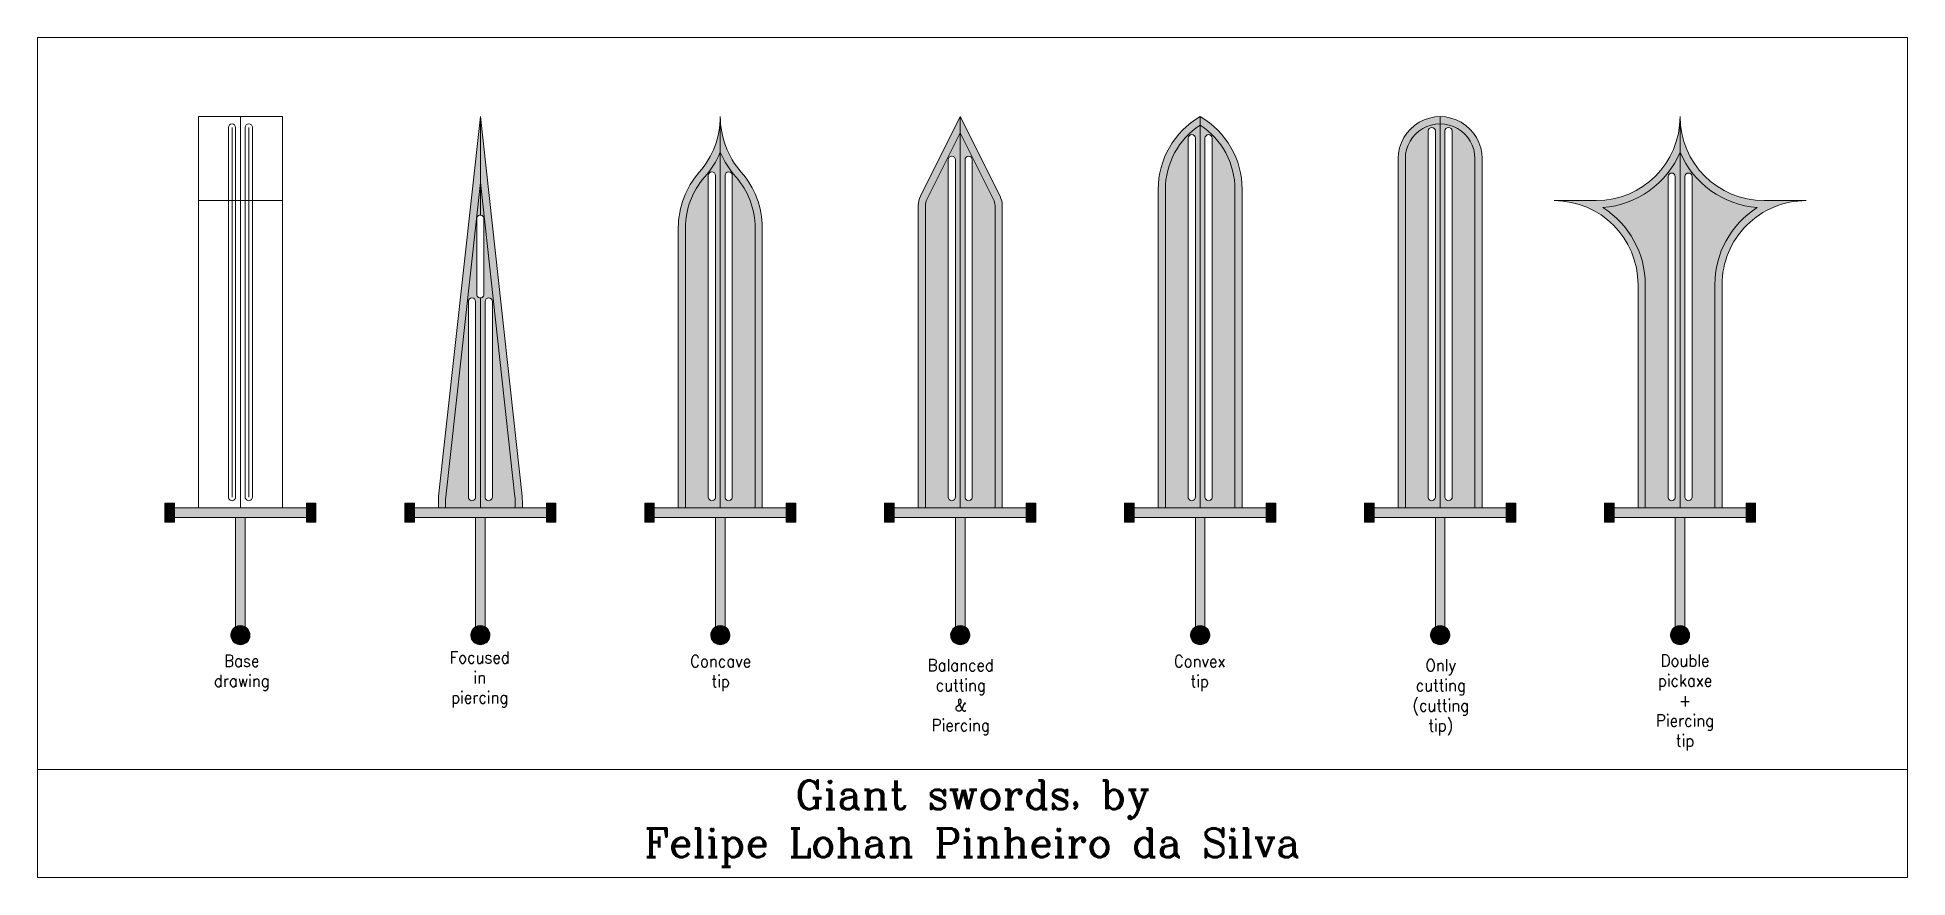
# Model space of a CAD drawing. Header units: millimetres. Extents: x -866 to 6928, y -1500 to 2000.
import ezdxf

# ---------------------------------------------------------------- set-up
doc = ezdxf.new("R2010")
doc.units = ezdxf.units.MM
doc.layers.get('0').update_dxf_attribs({"linetype": 'CONTINUOUS', "lineweight": 0})
doc.layers.add('draw2', color=3, linetype='CONTINUOUS', lineweight=0)
doc.layers.add('ricasso', color=171, linetype='CONTINUOUS', lineweight=0)
for name, color, linetype, lineweight, true_color in [('handle', 16, 'CONTINUOUS', 0, 0x660000), ('steel_dark', 251, 'CONTINUOUS', 0, 0x666666), ('steel_light', 253, 'CONTINUOUS', 0, 0x999999)]:
    doc.layers.add(name, color=color, linetype=linetype, lineweight=lineweight, true_color=true_color)
doc.styles.add('romanc', font='romanc')
doc.styles.get("Standard").update_dxf_attribs({"font": 'standard'})

msp = doc.modelspace()

# ---------------------------------------------------------------- hatches: boundary and pattern name
at = {"layer": 'handle'}
h = msp.add_hatch(color=256, dxfattribs=at)
edge = h.paths.add_edge_path(flags=0)
edge.add_line((-40.00000000000006, -455.3589838486218), (-40.00000000000006, 3.429983569896484e-14))
edge.add_line((-40.00000000000006, 3.429983569896484e-14), (-3.480759185408107e-17, 2.964901051944417e-14))
edge.add_line((-3.480759185408107e-17, 2.964901051944417e-14), (-8.526512829121202e-14, -455.3589838486221))
edge.add_arc((-20.00000000000009, -490), 40, 60.00000000000029, 119.9999999999995)
h = msp.add_hatch(color=256, dxfattribs=at)
edge = h.paths.add_edge_path(flags=0)
edge.add_line((960, -455.3589838486218), (960, 3.429983569896484e-14))
edge.add_line((960, 3.429983569896484e-14), (1000, 2.964901051944417e-14))
edge.add_line((1000, 2.964901051944417e-14), (999.9999999999999, -455.3589838486221))
edge.add_arc((979.9999999999999, -490), 40, 60.00000000000029, 119.9999999999995)
h = msp.add_hatch(color=256, dxfattribs=at)
edge = h.paths.add_edge_path(flags=0)
edge.add_line((4960, -455.3589838486218), (4960, 3.429983569896484e-14))
edge.add_line((4960, 3.429983569896484e-14), (5000, 2.964901051944417e-14))
edge.add_line((5000, 2.964901051944417e-14), (5000, -455.3589838486221))
edge.add_arc((4980, -490), 40, 60.00000000000029, 119.9999999999995)
h = msp.add_hatch(color=256, dxfattribs=at)
edge = h.paths.add_edge_path(flags=0)
edge.add_line((5960, -455.3589838486218), (5960, 3.074712202016434e-14))
edge.add_line((5960, 3.074712202016434e-14), (6000, 2.609629684064367e-14))
edge.add_line((6000, 2.609629684064367e-14), (6000, -455.3589838486221))
edge.add_arc((5980, -490), 40, 60.00000000000029, 119.9999999999995)
h = msp.add_hatch(color=256, dxfattribs=at)
edge = h.paths.add_edge_path(flags=0)
edge.add_line((2000, -455.3589838486219), (2000, -3.429983569896484e-14))
edge.add_line((2000, -3.429983569896484e-14), (1960, -2.964901051944417e-14))
edge.add_line((1960, -2.964901051944417e-14), (1960, -455.3589838486225))
edge.add_arc((1980, -490), 40, 60.00000000000051, 119.99999999999969, ccw=False)
h = msp.add_hatch(color=256, dxfattribs=at)
edge = h.paths.add_edge_path(flags=0)
edge.add_line((3000, -455.3589838486219), (3000, -3.429983569896484e-14))
edge.add_line((3000, -3.429983569896484e-14), (2960, -2.964901051944417e-14))
edge.add_line((2960, -2.964901051944417e-14), (2960, -455.3589838486225))
edge.add_arc((2980, -490), 40, 60.00000000000051, 119.99999999999969, ccw=False)
h = msp.add_hatch(color=256, dxfattribs=at)
edge = h.paths.add_edge_path(flags=0)
edge.add_line((4000, -455.3589838486219), (4000, -3.429983569896484e-14))
edge.add_line((4000, -3.429983569896484e-14), (3960, -2.964901051944417e-14))
edge.add_line((3960, -2.964901051944417e-14), (3960, -455.3589838486225))
edge.add_arc((3980, -490), 40, 60.00000000000051, 119.99999999999969, ccw=False)
at = {"layer": 'steel_dark'}
h = msp.add_hatch(color=256, dxfattribs=at)
edge = h.paths.add_edge_path(flags=0)
edge.add_arc((4945, 85.00000000000011), 15, 179.9999999999998, 2.289999370653732e-13)
edge.add_line((4960, 85.00000000000017), (4960, 1610))
edge.add_arc((4945, 1610), 15, 359.9999999999998, 179.9999999999996)
edge.add_line((4930, 1610), (4930, 85.00000000000017))
edge.add_arc((5015, 84.99999999999989), 15, 179.9999999999998, 2.289999370653732e-13)
edge.add_line((5030, 84.99999999999994), (5030, 1610))
edge.add_arc((5015, 1610), 15, 359.9999999999998, 179.9999999999996)
edge.add_line((5000, 1610), (5000, 84.99999999999994))
edge.add_line((4835, 40.00000000000004), (5125, 40.00000000000001))
edge.add_line((5125, 40.00000000000001), (5125, 70.00000000000001))
edge.add_line((5125, 70.00000000000001), (5125, 1495))
edge.add_arc((4980, 1495), 145, 359.9999999999999, 180.0000000000001)
edge.add_line((4835, 1495), (4835, 70.00000000000004))
edge.add_line((4835, 70.00000000000004), (4835, 40.00000000000004))
h = msp.add_hatch(color=256, dxfattribs=at)
edge = h.paths.add_edge_path(flags=0)
edge.add_arc((2945, 85.00000000000011), 15, 179.9999999999998, 2.289999370653732e-13)
edge.add_line((2960, 85.00000000000017), (2960, 1490))
edge.add_arc((2945, 1490), 15, 359.9999999999998, 179.9999999999996)
edge.add_line((2930, 1490), (2930, 85.00000000000017))
edge.add_arc((3015, 84.99999999999989), 15, 179.9999999999998, 2.289999370653732e-13)
edge.add_line((3030, 84.99999999999994), (3030, 1490))
edge.add_arc((3015, 1490), 15, 359.9999999999998, 179.9999999999996)
edge.add_line((3000, 1490), (3000, 84.99999999999994))
edge.add_line((2835.000000000002, 1299.344051968788), (2835, 69.99999999999993))
edge.add_line((2835, 69.99999999999993), (2835, 39.99999999999994))
edge.add_line((2835, 39.99999999999994), (3125, 39.99999999999991))
edge.add_line((3125, 39.99999999999991), (3125, 69.9999999999999))
edge.add_line((3125, 69.9999999999999), (3124.999999999998, 1299.344051968788))
edge.add_arc((3067.500000000059, 1299.344051968788), 57.49999999993862, 0, 26.56505117708334)
edge.add_line((3118.929563482496, 1325.058833710015), (2980, 1602.917960675006))
edge.add_line((2980, 1602.917960675006), (2841.070436517498, 1325.058833710003))
edge.add_arc((2892.499999999941, 1299.344051968788), 57.49999999993862, 153.4349488229253, 180)
h = msp.add_hatch(color=256, dxfattribs=at)
edge = h.paths.add_edge_path(flags=0)
edge.add_arc((3945, 85.00000000000011), 15, 179.9999999999998, 2.289999370653732e-13)
edge.add_line((3960, 85.00000000000017), (3960, 1580))
edge.add_arc((3945, 1580), 15, 359.9999999999998, 179.9999999999996)
edge.add_line((3930, 1580), (3930, 85.00000000000017))
edge.add_arc((4015, 84.99999999999989), 15, 179.9999999999998, 2.289999370653732e-13)
edge.add_line((4030, 84.99999999999994), (4030, 1580))
edge.add_arc((4015, 1580), 15, 359.9999999999998, 179.9999999999996)
edge.add_line((4000, 1580), (4000, 84.99999999999994))
edge.add_line((4125.000000000003, 1366.891108675445), (4125, 70.00000000000001))
edge.add_line((4125, 70.00000000000001), (4125, 40.00000000000002))
edge.add_line((4125, 40.00000000000002), (3835, 39.99999999999991))
edge.add_line((3835, 39.99999999999991), (3835, 69.9999999999999))
edge.add_line((3835, 69.9999999999999), (3835.000000000003, 1366.891108675445))
edge.add_arc((4155.000000000003, 1366.891108675445), 320, 123.15288792861989, 180, ccw=False)
edge.add_arc((3805.000000000003, 1366.891108675445), 320, 0, 56.847112071380195, ccw=False)
h = msp.add_hatch(color=256, dxfattribs=at)
edge = h.paths.add_edge_path(flags=0)
edge.add_arc((1945, 85.00000000000011), 15, 179.9999999999998, 2.289999370653732e-13)
edge.add_line((1960, 85.00000000000017), (1960, 1425))
edge.add_arc((1945, 1425), 15, 359.9999999999998, 179.9999999999996)
edge.add_line((1930, 1425), (1930, 85.00000000000017))
edge.add_arc((2015, 84.99999999999989), 15, 179.9999999999998, 2.289999370653732e-13)
edge.add_line((2030, 84.99999999999994), (2030, 1425))
edge.add_arc((2015, 1425), 15, 359.9999999999998, 179.9999999999996)
edge.add_line((2000, 1425), (2000, 84.99999999999994))
edge.add_line((1834.999999999985, 1206.99352056368), (1835, 70.00000000000038))
edge.add_line((1835, 70.00000000000038), (1835, 40.00000000000039))
edge.add_line((1835, 40.00000000000039), (2125, 39.99999999999975))
edge.add_line((2125, 39.99999999999975), (2125, 69.99999999999974))
edge.add_line((2125, 69.99999999999974), (2124.999999999992, 1206.993520563706))
edge.add_arc((1804.999999999992, 1206.993520563706), 320, 0, 41.40962210926981)
edge.add_arc((2330, 1670), 380, 202.9195421515698, 221.4096221092698, ccw=False)
edge.add_arc((1630, 1670), 380, 318.5903778907273, 337.0804578484302, ccw=False)
edge.add_arc((2154.999999999985, 1206.99352056368), 320, 138.5903778907273, 180)
h = msp.add_hatch(color=256, dxfattribs=at)
edge = h.paths.add_edge_path(flags=0)
edge.add_arc((5945, 85.00000000000011), 15, 179.9999999999998, 2.289999370653732e-13)
edge.add_line((5960, 85.00000000000017), (5960, 1420))
edge.add_arc((5945, 1420), 15, 359.9999999999998, 179.9999999999996)
edge.add_line((5930, 1420), (5930, 85.00000000000017))
edge.add_arc((6015, 84.99999999999989), 15, 179.9999999999998, 2.289999370653732e-13)
edge.add_line((6030, 84.99999999999994), (6030, 1420))
edge.add_arc((6015, 1420), 15, 359.9999999999998, 179.9999999999996)
edge.add_line((6000, 1420), (6000, 84.99999999999994))
edge.add_line((5835, 40.00000000000004), (6125, 40.00000000000001))
edge.add_line((6125, 40.00000000000001), (6125, 70.00000000000003))
edge.add_line((6125, 69.99999999999955), (6124.999999999985, 969.9999999999995))
edge.add_arc((6504.999999999985, 969.9999999999197), 380, 122.34101567512849, 179.9999999999869, ccw=False)
edge.add_arc((6330.000000000146, 1669.999999999969), 380, 202.9195421515391, 265.73147126069796, ccw=False)
edge.add_arc((5630, 1670), 380, 274.2685287392824, 337.0804578484558, ccw=False)
edge.add_arc((5455.000000000015, 969.9999999999509), 380, 8.01492205937393e-12, 57.65898432486881, ccw=False)
edge.add_line((5835.000000000015, 969.9999999999995), (5835, 69.99999999999957))
edge.add_line((5835, 70.00000000000004), (5835, 40.00000000000004))
h = msp.add_hatch(color=256, dxfattribs=at)
edge = h.paths.add_edge_path(flags=0)
edge.add_arc((945.0000000000003, 85.00000000000011), 15, 179.9999999999998, 2.289999370653732e-13)
edge.add_line((960.0000000000003, 85.00000000000017), (960, 899.9999999999999))
edge.add_arc((945, 900), 15, 359.9999999999998, 179.9999999999996)
edge.add_line((930, 900.0000000000001), (930.0000000000003, 85.00000000000017))
edge.add_arc((1015, 84.99999999999989), 15, 179.9999999999998, 2.289999370653732e-13)
edge.add_line((1030, 84.99999999999994), (1030, 899.9999999999999))
edge.add_arc((1015, 900), 15, 359.9999999999998, 179.9999999999996)
edge.add_line((1000, 900.0000000000001), (1000, 84.99999999999994))
edge.add_arc((980, 70.00000000000003), 145, 173.7207116774497, 180)
edge.add_line((835, 70.00000000000004), (835, 40.00000000000004))
edge.add_line((835, 40.00000000000004), (1125, 40.00000000000002))
edge.add_line((1125, 40.00000000000002), (1125, 70.00000000000003))
edge.add_arc((980, 70.00000000000003), 145, 0, 6.279288322550253)
edge.add_line((1124.130080915156, 85.85937500000003), (980.0000000000001, 1395.714285714285))
edge.add_line((980.0000000000001, 1395.714285714285), (835.8699190848441, 85.859375))
edge.add_arc((979.9999883408614, 929.9999999999999), 15, 179.9999999999998, 2.289999370653732e-13)
edge.add_line((994.9999883408614, 930), (994.9999883408614, 1245))
edge.add_arc((979.9999883408614, 1245), 15, 2.289999370653732e-13, 180.0000000000007)
edge.add_line((964.9999883408614, 1245), (964.9999883408614, 929.9999999999999))
for points in [[(-295, 60.00000000000006), (-335, 60.00000000000007), (-335, -19.99999999999993), (-295, -19.99999999999993), (-295, 6.282693663562992e-14), (-295, 40.00000000000006)], [(295, 60.00000000000001), (255, 60.00000000000001), (255, 40), (255, 1.121909582779109e-15), (255, -19.99999999999999), (295, -19.99999999999999)], [(705, 60.00000000000006), (665, 60.00000000000007), (665, -19.99999999999993), (705, -19.99999999999993), (705, 6.282693663562992e-14), (705, 40.00000000000006)], [(1295, 60.00000000000001), (1255, 60.00000000000001), (1255, 40), (1255, 1.121909582779109e-15), (1255, -19.99999999999999), (1295, -19.99999999999999)], [(1665, 59.99999999999999), (1705, 59.99999999999999), (1705, 40), (1705, -1.121909582779109e-15), (1705, -20.00000000000001), (1665, -20.00000000000001)], [(2255, 59.99999999999994), (2295, 59.99999999999993), (2295, -20.00000000000007), (2255, -20.00000000000007), (2255, -6.282693663562992e-14), (2255, 39.99999999999994)], [(2665, 59.99999999999999), (2705, 59.99999999999999), (2705, 40), (2705, -1.121909582779109e-15), (2705, -20.00000000000001), (2665, -20.00000000000001)], [(3255, 59.99999999999994), (3295, 59.99999999999993), (3295, -20.00000000000007), (3255, -20.00000000000007), (3255, -6.282693663562992e-14), (3255, 39.99999999999994)], [(3665, 59.99999999999999), (3705, 59.99999999999999), (3705, 40), (3705, -1.121909582779109e-15), (3705, -20.00000000000001), (3665, -20.00000000000001)], [(4255, 59.99999999999994), (4295, 59.99999999999993), (4295, -20.00000000000007), (4255, -20.00000000000007), (4255, -6.282693663562992e-14), (4255, 39.99999999999994)], [(4705, 60.00000000000006), (4665, 60.00000000000007), (4665, -19.99999999999993), (4705, -19.99999999999993), (4705, 6.282693663562992e-14), (4705, 40.00000000000006)], [(5295, 60.00000000000001), (5255, 60.00000000000001), (5255, 40), (5255, 1.121909582779109e-15), (5255, -19.99999999999999), (5295, -19.99999999999999)], [(5705, 60.00000000000006), (5665, 60.00000000000007), (5665, -19.99999999999993), (5705, -19.99999999999993), (5705, 5.927422295682942e-14), (5705, 40.00000000000006)], [(6295, 60), (6255, 60), (6255, 40), (6255, -2.430804096021392e-15), (6255, -19.99999999999999), (6295, -19.99999999999999)]]:
    msp.add_hatch(color=256, dxfattribs=at).paths.add_polyline_path(points, flags=0)
h = msp.add_hatch(color=256, dxfattribs=at)
edge = h.paths.add_edge_path(flags=0)
edge.add_arc((-20.00000000000009, -490), 20, 0, 360)
h = msp.add_hatch(color=256, dxfattribs=at)
edge = h.paths.add_edge_path(flags=0)
edge.add_arc((979.9999999999999, -490), 20, 0, 360)
h = msp.add_hatch(color=256, dxfattribs=at)
edge = h.paths.add_edge_path(flags=0)
edge.add_arc((1980, -490), 20, 0, 360)
h = msp.add_hatch(color=256, dxfattribs=at)
edge = h.paths.add_edge_path(flags=0)
edge.add_arc((2980, -490), 20, 0, 360)
h = msp.add_hatch(color=256, dxfattribs=at)
edge = h.paths.add_edge_path(flags=0)
edge.add_arc((3980, -490), 20, 0, 360)
h = msp.add_hatch(color=256, dxfattribs=at)
edge = h.paths.add_edge_path(flags=0)
edge.add_arc((4980, -490), 20, 0, 360)
h = msp.add_hatch(color=256, dxfattribs=at)
edge = h.paths.add_edge_path(flags=0)
edge.add_arc((5980, -490), 20, 0, 360)
at = {"layer": 'steel_light'}
h = msp.add_hatch(color=256, dxfattribs=at)
edge = h.paths.add_edge_path(flags=0)
edge.add_line((805, 70.00000000000006), (805, 40.00000000000005))
edge.add_line((805, 40.00000000000005), (835, 40.00000000000004))
edge.add_line((835, 40.00000000000004), (835, 70.00000000000004))
edge.add_arc((980, 70.00000000000003), 145, 173.7207116774497, 180, ccw=False)
edge.add_line((835.8699190848441, 85.859375), (980.0000000000001, 1395.714285714285))
edge.add_line((980.0000000000001, 1395.714285714285), (1124.130080915156, 85.85937500000003))
edge.add_arc((980, 70.00000000000003), 145, 0, 6.279288322550315, ccw=False)
edge.add_line((1125, 70.00000000000003), (1125, 40.00000000000002))
edge.add_line((1125, 40.00000000000002), (1155, 40.00000000000001))
edge.add_line((1155, 40.00000000000001), (1155, 70.00000000000001))
edge.add_arc((980, 70.00000000000003), 175, 0, 6.279288322550253)
edge.add_line((1153.950097656223, 89.140625), (980.0000000000001, 1670))
edge.add_line((980.0000000000001, 1670), (806.0499023437774, 89.14062500000001))
edge.add_arc((980, 70.00000000000003), 175, 173.7207116774497, 180)
h = msp.add_hatch(color=256, dxfattribs=at)
edge = h.paths.add_edge_path(flags=0)
edge.add_line((2155, 69.99999999999994), (2155, 39.99999999999995))
edge.add_line((2155, 39.99999999999995), (2125, 39.99999999999975))
edge.add_line((2125, 39.99999999999975), (2125, 69.99999999999974))
edge.add_line((2125, 69.99999999999974), (2124.999999999992, 1206.993520563706))
edge.add_arc((1804.999999999992, 1206.993520563706), 320, 0, 41.40962210926981)
edge.add_arc((2330, 1670), 380, 202.9195421515698, 221.4096221092698, ccw=False)
edge.add_arc((1630, 1670), 380, 318.5903778907273, 337.0804578484302, ccw=False)
edge.add_arc((2154.999999999985, 1206.99352056368), 320, 138.5903778907273, 180)
edge.add_line((1834.999999999985, 1206.99352056368), (1835, 70.00000000000038))
edge.add_line((1835, 70.00000000000038), (1835, 40.00000000000039))
edge.add_line((1835, 40.00000000000039), (1805, 39.99999999999999))
edge.add_line((1805, 39.99999999999999), (1805, 69.99999999999999))
edge.add_line((1805, 69.99999999999999), (1804.999999999985, 1206.99352056368))
edge.add_arc((2154.999999999985, 1206.99352056368), 350, 138.5903778907273, 180, ccw=False)
edge.add_arc((1630, 1670), 350, 318.5903778907273, 0)
edge.add_arc((2330, 1670), 350, 180, 221.4096221092698)
edge.add_arc((1804.999999999992, 1206.993520563706), 350, 0, 41.409622109269776, ccw=False)
edge.add_line((2154.999999999992, 1206.993520563706), (2155, 69.99999999999994))
h = msp.add_hatch(color=256, dxfattribs=at)
edge = h.paths.add_edge_path(flags=0)
edge.add_line((3155, 69.99999999999994), (3155, 39.99999999999995))
edge.add_line((3155, 39.99999999999995), (3125, 39.99999999999991))
edge.add_line((3125, 39.99999999999991), (3125, 69.9999999999999))
edge.add_line((3125, 69.9999999999999), (3124.999999999998, 1299.344051968788))
edge.add_arc((3067.500000000059, 1299.344051968788), 57.49999999993862, 0, 26.56505117708334)
edge.add_line((3118.929563482496, 1325.058833710015), (2980, 1602.917960675006))
edge.add_line((2980, 1602.917960675006), (2841.070436517498, 1325.058833710003))
edge.add_arc((2892.499999999941, 1299.344051968788), 57.49999999993862, 153.4349488229253, 180)
edge.add_line((2835.000000000002, 1299.344051968788), (2835, 69.99999999999993))
edge.add_line((2835, 69.99999999999993), (2835, 39.99999999999994))
edge.add_line((2835, 39.99999999999994), (2805, 39.99999999999999))
edge.add_line((2805, 39.99999999999999), (2805, 69.99999999999999))
edge.add_line((2805, 69.99999999999999), (2805.000000000002, 1299.344051968788))
edge.add_arc((2892.499999999941, 1299.344051968788), 87.49999999993862, 153.4349488229253, 180, ccw=False)
edge.add_line((2814.237620787501, 1338.475241575002), (2980, 1670))
edge.add_line((2980, 1670), (3145.762379212493, 1338.475241575014))
edge.add_arc((3067.500000000059, 1299.344051968788), 87.49999999993862, 0, 26.56505117708332, ccw=False)
edge.add_line((3154.999999999998, 1299.344051968788), (3155, 69.99999999999994))
h = msp.add_hatch(color=256, dxfattribs=at)
edge = h.paths.add_edge_path(flags=0)
edge.add_line((4155, 69.99999999999994), (4155, 39.99999999999995))
edge.add_line((4155, 39.99999999999995), (4125, 40.00000000000002))
edge.add_line((4125, 40.00000000000002), (4125, 70.00000000000001))
edge.add_line((4125, 70.00000000000001), (4125.000000000003, 1366.891108675445))
edge.add_arc((3805.000000000003, 1366.891108675445), 320, 0, 56.8471120713802)
edge.add_arc((4155.000000000003, 1366.891108675445), 320, 123.1528879286199, 180)
edge.add_line((3835.000000000003, 1366.891108675445), (3835, 69.9999999999999))
edge.add_line((3835, 69.9999999999999), (3835, 39.99999999999991))
edge.add_line((3835, 39.99999999999991), (3805, 39.99999999999999))
edge.add_line((3805, 39.99999999999999), (3805, 69.99999999999999))
edge.add_line((3805, 69.99999999999999), (3805.000000000003, 1366.891108675445))
edge.add_arc((4155.000000000003, 1366.891108675445), 350, 119.99999999999949, 180, ccw=False)
edge.add_arc((3805.000000000003, 1366.891108675445), 350, 0, 60.00000000000051, ccw=False)
edge.add_line((4155.000000000003, 1366.891108675445), (4155, 69.99999999999994))
h = msp.add_hatch(color=256, dxfattribs=at)
edge = h.paths.add_edge_path(flags=0)
edge.add_line((4805, 70.00000000000006), (4805, 40.00000000000005))
edge.add_line((4805, 40.00000000000005), (4835, 40.00000000000004))
edge.add_line((4835, 40.00000000000004), (4835, 70.00000000000004))
edge.add_line((4835, 70.00000000000004), (4835, 1495))
edge.add_arc((4980, 1495), 145, 359.9999999999999, 180.0000000000001, ccw=False)
edge.add_line((5125, 1495), (5125, 70.00000000000001))
edge.add_line((5125, 70.00000000000001), (5125, 40.00000000000001))
edge.add_line((5125, 40.00000000000001), (5155, 40.00000000000001))
edge.add_line((5155, 40.00000000000001), (5155, 70.00000000000001))
edge.add_line((5155, 70.00000000000001), (5155, 1495))
edge.add_arc((4980, 1495), 175, 359.9999999999999, 180.0000000000001)
edge.add_line((4805, 1495), (4805, 70.00000000000006))
h = msp.add_hatch(color=256, dxfattribs=at)
edge = h.paths.add_edge_path(flags=0)
edge.add_line((5805, 70.00000000000006), (5805, 40.00000000000004))
edge.add_line((5805, 40.00000000000004), (5835, 40.00000000000004))
edge.add_line((5835, 40.00000000000004), (5835, 70.00000000000004))
edge.add_line((5835, 69.99999999999957), (5835.000000000015, 969.9999999999995))
edge.add_arc((5455.000000000015, 969.9999999999509), 380, 8.04044223473977e-12, 57.65898432486878)
edge.add_arc((5630, 1670), 380, 274.2685287392824, 337.0804578484558)
edge.add_arc((6330.000000000146, 1669.999999999969), 380, 202.9195421515391, 265.731471260698)
edge.add_arc((6504.999999999985, 969.9999999999197), 380, 122.3410156751285, 179.9999999999869)
edge.add_line((6124.999999999985, 969.9999999999995), (6125, 69.99999999999955))
edge.add_line((6125, 70.00000000000003), (6125, 40.00000000000001))
edge.add_line((6125, 40.00000000000001), (6155, 40))
edge.add_line((6155, 40), (6155, 70.00000000000001))
edge.add_line((6155, 70.00000000000001), (6154.999999999985, 970))
edge.add_arc((6504.999999999985, 969.9999999999197), 350, 89.99999999998693, 179.9999999999869, ccw=False)
edge.add_line((6505.000000000065, 1319.99999999992), (6330.000000000115, 1319.999999999969))
edge.add_arc((6330.000000000146, 1669.999999999969), 350, 179.9999999999949, 269.9999999999949, ccw=False)
edge.add_arc((5630, 1670), 350, 270, 0, ccw=False)
edge.add_line((5630, 1320), (5454.999999999965, 1319.999999999951))
edge.add_arc((5455.000000000015, 969.9999999999509), 350, 8.01492205937393e-12, 90.00000000000801, ccw=False)
edge.add_line((5805.000000000015, 970), (5805, 70.00000000000006))
for points in [[(255, 40), (-295, 40.00000000000006), (-295, 6.282693663562992e-14), (-40.00000000000006, 3.429983569896484e-14), (-3.480759185408107e-17, 2.964901051944417e-14), (255, 1.121909582779109e-15)], [(1255, 40), (705, 40.00000000000006), (705, 6.282693663562992e-14), (960, 3.429983569896484e-14), (1000, 2.964901051944417e-14), (1255, 1.121909582779109e-15)], [(1705, 40), (2255, 39.99999999999994), (2255, -6.282693663562992e-14), (2000, -3.429983569896484e-14), (1960, -2.964901051944417e-14), (1705, -1.121909582779109e-15)], [(2705, 40), (3255, 39.99999999999994), (3255, -6.282693663562992e-14), (3000, -3.429983569896484e-14), (2960, -2.964901051944417e-14), (2705, -1.121909582779109e-15)], [(3705, 40), (4255, 39.99999999999994), (4255, -6.282693663562992e-14), (4000, -3.429983569896484e-14), (3960, -2.964901051944417e-14), (3705, -1.121909582779109e-15)], [(5255, 40), (4705, 40.00000000000006), (4705, 6.282693663562992e-14), (4960, 3.429983569896484e-14), (5000, 2.964901051944417e-14), (5255, 1.121909582779109e-15)], [(6255, 40), (5705, 40.00000000000006), (5705, 5.927422295682942e-14), (5960, 3.074712202016434e-14), (6000, 2.609629684064367e-14), (6255, -2.430804096021392e-15)]]:
    msp.add_hatch(color=256, dxfattribs=at).paths.add_polyline_path(points, flags=0)
h = msp.add_hatch(color=256, dxfattribs=at)
edge = h.paths.add_edge_path(flags=0)
edge.add_arc((-20.00000000000009, -490), 20, 0, 360)
edge.add_arc((-20.00000000000009, -490), 40, 119.9999999999995, 60.00000000000029)
edge.add_arc((-20.00000000000009, -490), 40, 60.00000000000029, 119.9999999999995)
h = msp.add_hatch(color=256, dxfattribs=at)
edge = h.paths.add_edge_path(flags=0)
edge.add_arc((979.9999999999999, -490), 20, 0, 360)
edge.add_arc((979.9999999999999, -490), 40, 119.9999999999995, 60.00000000000029)
edge.add_arc((979.9999999999999, -490), 40, 60.00000000000029, 119.9999999999995)
h = msp.add_hatch(color=256, dxfattribs=at)
edge = h.paths.add_edge_path(flags=0)
edge.add_arc((1980, -490), 20, 0, 360)
edge.add_arc((1980, -490), 40, 119.99999999999969, 60.00000000000051, ccw=False)
edge.add_arc((1980, -490), 40, 60.00000000000051, 119.99999999999969, ccw=False)
h = msp.add_hatch(color=256, dxfattribs=at)
edge = h.paths.add_edge_path(flags=0)
edge.add_arc((2980, -490), 20, 0, 360)
edge.add_arc((2980, -490), 40, 119.99999999999969, 60.00000000000051, ccw=False)
edge.add_arc((2980, -490), 40, 60.00000000000051, 119.99999999999969, ccw=False)
h = msp.add_hatch(color=256, dxfattribs=at)
edge = h.paths.add_edge_path(flags=0)
edge.add_arc((3980, -490), 20, 0, 360)
edge.add_arc((3980, -490), 40, 119.99999999999969, 60.00000000000051, ccw=False)
edge.add_arc((3980, -490), 40, 60.00000000000051, 119.99999999999969, ccw=False)
h = msp.add_hatch(color=256, dxfattribs=at)
edge = h.paths.add_edge_path(flags=0)
edge.add_arc((4980, -490), 20, 0, 360)
edge.add_arc((4980, -490), 40, 119.9999999999995, 60.00000000000029)
edge.add_arc((4980, -490), 40, 60.00000000000029, 119.9999999999995)
h = msp.add_hatch(color=256, dxfattribs=at)
edge = h.paths.add_edge_path(flags=0)
edge.add_arc((5980, -490), 20, 0, 360)
edge.add_arc((5980, -490), 40, 119.9999999999995, 60.00000000000029)
edge.add_arc((5980, -490), 40, 60.00000000000029, 119.9999999999995)

# ---------------------------------------------------------------- linework, layer by layer
for p, q in [((6928.203230275511, 2000), (-866.0254037844379, 2000)), ((-866.0254037844379, 2000), (-866.0254037844379, -1500)), ((6928.203230275511, -1500), (6928.203230275511, 2000)), ((-194.9999999999999, 1670), (155.0000000000001, 1670)), ((-195, 70.00000000000006), (-194.9999999999999, 1670)), ((-20, 40.00000000000003), (-19.9999999999999, 1670)), ((155, 70.00000000000001), (155.0000000000001, 1670)), ((979.9999999999999, 1259.999999999939), (980.0000000000001, 1670)), ((1980, 1670), (1980, 39.99999999999997)), ((2980, 39.99999999999997), (2980, 1670)), ((3980, 39.99999999999997), (3980, 1670)), ((4980, 40.00000000000003), (4980, 1670)), ((5980, 40.00000000000003), (5980, 1670)), ((-194.9999999999999, 1320), (155.0000000000001, 1320)), ((980, 40.00000000000003), (979.9999999999999, 915.000000000011)), ((-295, 60.00000000000006), (-335, 60.00000000000007)), ((-335, 60.00000000000007), (-335, -19.99999999999993)), ((-295, 60.00000000000006), (-295, 40.00000000000006)), ((255, 40), (-295, 40.00000000000006)), ((-295, 40.00000000000006), (-295, 6.282693663562992e-14)), ((-295, 6.282693663562992e-14), (-40.00000000000006, 3.429983569896484e-14)), ((-295, 6.282693663562992e-14), (-295, -19.99999999999993)), ((-40.00000000000006, -455.3589838486218), (-40.00000000000006, 3.429983569896484e-14)), ((-40.00000000000006, 3.429983569896484e-14), (-3.480759185408107e-17, 2.964901051944417e-14)), ((-3.480759185408107e-17, 2.964901051944417e-14), (-8.526512829121202e-14, -455.3589838486221)), ((-3.480759185408107e-17, 2.964901051944417e-14), (255, 1.121909582779109e-15)), ((295, 60.00000000000001), (255, 60.00000000000001)), ((255, 60.00000000000001), (255, 40)), ((255, 40), (255, 1.121909582779109e-15)), ((255, 1.121909582779109e-15), (255, -19.99999999999999)), ((295, 60.00000000000001), (295, -19.99999999999999)), ((705, 60.00000000000006), (665, 60.00000000000007)), ((665, 60.00000000000007), (665, -19.99999999999993)), ((705, 60.00000000000006), (705, 40.00000000000006)), ((1255, 40), (705, 40.00000000000006)), ((705, 40.00000000000006), (705, 6.282693663562992e-14)), ((705, 6.282693663562992e-14), (960, 3.429983569896484e-14)), ((705, 6.282693663562992e-14), (705, -19.99999999999993)), ((960, -455.3589838486218), (960, 3.429983569896484e-14)), ((960, 3.429983569896484e-14), (1000, 2.964901051944417e-14)), ((1000, 2.964901051944417e-14), (999.9999999999999, -455.3589838486221)), ((1000, 2.964901051944417e-14), (1255, 1.121909582779109e-15)), ((1295, 60.00000000000001), (1255, 60.00000000000001)), ((1255, 60.00000000000001), (1255, 40)), ((1255, 40), (1255, 1.121909582779109e-15)), ((1255, 1.121909582779109e-15), (1255, -19.99999999999999)), ((1295, 60.00000000000001), (1295, -19.99999999999999)), ((1665, 59.99999999999999), (1705, 59.99999999999999)), ((1665, 59.99999999999999), (1665, -20.00000000000001)), ((1705, 59.99999999999999), (1705, 40)), ((1705, 40), (2255, 39.99999999999994)), ((1705, 40), (1705, -1.121909582779109e-15)), ((2255, 59.99999999999994), (2295, 59.99999999999993)), ((2255, 59.99999999999994), (2255, 39.99999999999994)), ((2255, 39.99999999999994), (2255, -6.282693663562992e-14)), ((2295, 59.99999999999993), (2295, -20.00000000000007)), ((2665, 59.99999999999999), (2705, 59.99999999999999)), ((2665, 59.99999999999999), (2665, -20.00000000000001)), ((2705, 59.99999999999999), (2705, 40)), ((2705, 40), (3255, 39.99999999999994)), ((2705, 40), (2705, -1.121909582779109e-15)), ((3255, 59.99999999999994), (3295, 59.99999999999993)), ((3255, 59.99999999999994), (3255, 39.99999999999994)), ((3255, 39.99999999999994), (3255, -6.282693663562992e-14)), ((3295, 59.99999999999993), (3295, -20.00000000000007)), ((3665, 59.99999999999999), (3705, 59.99999999999999)), ((3665, 59.99999999999999), (3665, -20.00000000000001)), ((3705, 59.99999999999999), (3705, 40)), ((3705, 40), (4255, 39.99999999999994)), ((3705, 40), (3705, -1.121909582779109e-15)), ((4255, 59.99999999999994), (4295, 59.99999999999993)), ((4255, 59.99999999999994), (4255, 39.99999999999994)), ((4255, 39.99999999999994), (4255, -6.282693663562992e-14)), ((4295, 59.99999999999993), (4295, -20.00000000000007)), ((4705, 60.00000000000006), (4665, 60.00000000000007)), ((4665, 60.00000000000007), (4665, -19.99999999999993)), ((4705, 60.00000000000006), (4705, 40.00000000000006)), ((5255, 40), (4705, 40.00000000000006)), ((4705, 40.00000000000006), (4705, 6.282693663562992e-14)), ((4705, 6.282693663562992e-14), (4960, 3.429983569896484e-14)), ((4705, 6.282693663562992e-14), (4705, -19.99999999999993)), ((4960, -455.3589838486218), (4960, 3.429983569896484e-14)), ((4960, 3.429983569896484e-14), (5000, 2.964901051944417e-14)), ((5000, 2.964901051944417e-14), (5000, -455.3589838486221)), ((5000, 2.964901051944417e-14), (5255, 1.121909582779109e-15)), ((5295, 60.00000000000001), (5255, 60.00000000000001)), ((5255, 60.00000000000001), (5255, 40)), ((5255, 40), (5255, 1.121909582779109e-15)), ((5255, 1.121909582779109e-15), (5255, -19.99999999999999)), ((5295, 60.00000000000001), (5295, -19.99999999999999)), ((5705, 60.00000000000006), (5665, 60.00000000000007)), ((5665, 60.00000000000007), (5665, -19.99999999999993)), ((5705, 60.00000000000006), (5705, 40.00000000000006)), ((6255, 40), (5705, 40.00000000000006)), ((5705, 40.00000000000006), (5705, 5.927422295682942e-14)), ((5705, 5.927422295682942e-14), (5960, 3.074712202016434e-14)), ((5705, 5.927422295682942e-14), (5705, -19.99999999999993)), ((5960, -455.3589838486218), (5960, 3.074712202016434e-14)), ((5960, 3.074712202016434e-14), (6000, 2.609629684064367e-14)), ((6000, 2.609629684064367e-14), (6000, -455.3589838486221)), ((6000, 2.609629684064367e-14), (6255, -2.430804096021392e-15)), ((6295, 60), (6255, 60)), ((6255, 60), (6255, 40)), ((6255, 40), (6255, -2.430804096021392e-15)), ((6295, 60), (6295, -19.99999999999999)), ((-335, -19.99999999999993), (-295, -19.99999999999993)), ((255, -19.99999999999999), (295, -19.99999999999999)), ((665, -19.99999999999993), (705, -19.99999999999993)), ((1255, -19.99999999999999), (1295, -19.99999999999999)), ((1705, -20.00000000000001), (1665, -20.00000000000001)), ((1960, -2.964901051944417e-14), (1705, -1.121909582779109e-15)), ((1705, -1.121909582779109e-15), (1705, -20.00000000000001)), ((1960, -2.964901051944417e-14), (1960, -455.3589838486225)), ((2000, -3.429983569896484e-14), (1960, -2.964901051944417e-14)), ((2000, -455.3589838486219), (2000, -3.429983569896484e-14)), ((2255, -6.282693663562992e-14), (2000, -3.429983569896484e-14)), ((2255, -6.282693663562992e-14), (2255, -20.00000000000007)), ((2295, -20.00000000000007), (2255, -20.00000000000007)), ((2705, -20.00000000000001), (2665, -20.00000000000001)), ((2960, -2.964901051944417e-14), (2705, -1.121909582779109e-15)), ((2705, -1.121909582779109e-15), (2705, -20.00000000000001)), ((2960, -2.964901051944417e-14), (2960, -455.3589838486225)), ((3000, -3.429983569896484e-14), (2960, -2.964901051944417e-14)), ((3000, -455.3589838486219), (3000, -3.429983569896484e-14)), ((3255, -6.282693663562992e-14), (3000, -3.429983569896484e-14)), ((3255, -6.282693663562992e-14), (3255, -20.00000000000007)), ((3295, -20.00000000000007), (3255, -20.00000000000007)), ((3705, -20.00000000000001), (3665, -20.00000000000001)), ((3960, -2.964901051944417e-14), (3705, -1.121909582779109e-15)), ((3705, -1.121909582779109e-15), (3705, -20.00000000000001)), ((3960, -2.964901051944417e-14), (3960, -455.3589838486225)), ((4000, -3.429983569896484e-14), (3960, -2.964901051944417e-14)), ((4000, -455.3589838486219), (4000, -3.429983569896484e-14)), ((4255, -6.282693663562992e-14), (4000, -3.429983569896484e-14)), ((4255, -6.282693663562992e-14), (4255, -20.00000000000007)), ((4295, -20.00000000000007), (4255, -20.00000000000007)), ((4665, -19.99999999999993), (4705, -19.99999999999993)), ((5255, -19.99999999999999), (5295, -19.99999999999999)), ((5665, -19.99999999999993), (5705, -19.99999999999993)), ((6255, -2.430804096021392e-15), (6255, -19.99999999999999)), ((6255, -19.99999999999999), (6295, -19.99999999999999)), ((-866.0254037844379, -1050), (6928.203230275511, -1050)), ((-866.0254037844379, -1500), (6928.203230275511, -1500))]:
    msp.add_line(p, q)
for centre in [(-20.00000000000009, -490), (979.9999999999999, -490), (1980, -490), (2980, -490), (3980, -490), (4980, -490), (5980, -490)]:
    msp.add_circle(centre, 20)
for centre, start, end in [((-20.00000000000009, -490), 119.9999999999995, 60.00000000000029), ((-20.00000000000009, -490), 60.00000000000029, 119.9999999999995), ((979.9999999999999, -490), 119.9999999999995, 60.00000000000029), ((979.9999999999999, -490), 60.00000000000029, 119.9999999999995), ((1980, -490), 119.9999999999997, 60.00000000000049), ((1980, -490), 60.00000000000049, 119.9999999999997), ((2980, -490), 119.9999999999997, 60.00000000000049), ((2980, -490), 60.00000000000049, 119.9999999999997), ((3980, -490), 119.9999999999997, 60.00000000000049), ((3980, -490), 60.00000000000049, 119.9999999999997), ((4980, -490), 119.9999999999995, 60.00000000000029), ((4980, -490), 60.00000000000029, 119.9999999999995), ((5980, -490), 119.9999999999995, 60.00000000000029), ((5980, -490), 60.00000000000029, 119.9999999999995)]:
    msp.add_arc(centre, 40, start, end)
at = {"layer": 'draw2'}
for p, q in [((-54.99999999999989, 1625), (-54.99999999999966, 85.00000000000011)), ((15.00000000000034, 84.99999999999989), (15.00000000000011, 1625))]:
    msp.add_line(p, q, dxfattribs=at)
at = {"layer": 'ricasso'}
for p, q in [((-69.99999999999966, 85.00000000000017), (-69.99999999999989, 1625)), ((-39.99999999999989, 1625), (-39.99999999999966, 85.00000000000017)), ((3.410605131648481e-13, 84.99999999999994), (1.13686837721616e-13, 1625)), ((30.00000000000011, 1625), (30.00000000000034, 84.99999999999994)), ((3930, 1580), (3930, 85.00000000000017)), ((3960, 85.00000000000017), (3960, 1580)), ((4000, 1580), (4000, 84.99999999999994)), ((4030, 84.99999999999994), (4030, 1580)), ((4930, 85.00000000000017), (4930, 1610)), ((4960, 1610), (4960, 85.00000000000017)), ((5000, 84.99999999999994), (5000, 1610)), ((5030, 1610), (5030, 84.99999999999994)), ((2930, 85.00000000000017), (2930, 1490)), ((2960, 1490), (2960, 85.00000000000017)), ((3000, 84.99999999999994), (3000, 1490)), ((3030, 1490), (3030, 84.99999999999994)), ((1930, 1425), (1930, 85.00000000000017)), ((1960, 85.00000000000017), (1960, 1425)), ((2000, 84.99999999999994), (2000, 1425)), ((2030, 1425), (2030, 84.99999999999994)), ((5930, 1420), (5930, 85.00000000000017)), ((5960, 85.00000000000017), (5960, 1420)), ((6000, 1420), (6000, 84.99999999999994)), ((6030, 84.99999999999994), (6030, 1420)), ((964.9999883408614, 1245), (964.9999883408614, 929.9999999999999)), ((994.9999883408614, 930), (994.9999883408614, 1245)), ((930.0000000000003, 85.00000000000017), (930, 900.0000000000001)), ((960, 899.9999999999999), (960.0000000000003, 85.00000000000017)), ((1000, 900.0000000000001), (1000, 84.99999999999994)), ((1030, 84.99999999999994), (1030, 899.9999999999999)), ((-195, 70.00000000000006), (-195, 40.00000000000005)), ((155, 70.00000000000001), (155, 40.00000000000001)), ((805, 70.00000000000006), (805, 40.00000000000005)), ((1155, 70.00000000000001), (1155, 40.00000000000001)), ((1805, 69.99999999999999), (1805, 39.99999999999999)), ((2155, 69.99999999999994), (2155, 39.99999999999995)), ((2805, 69.99999999999999), (2805, 39.99999999999999)), ((3155, 69.99999999999994), (3155, 39.99999999999995)), ((3805, 69.99999999999999), (3805, 39.99999999999999)), ((4155, 69.99999999999994), (4155, 39.99999999999995)), ((4805, 70.00000000000006), (4805, 40.00000000000005)), ((5155, 70.00000000000001), (5155, 40.00000000000001)), ((5805, 70.00000000000006), (5805, 40.00000000000004)), ((6155, 70.00000000000001), (6155, 40))]:
    msp.add_line(p, q, dxfattribs=at)
for centre, start, end in [((-54.99999999999989, 1625), 359.9999999999998, 179.9999999999996), ((15.00000000000011, 1625), 359.9999999999998, 179.9999999999996), ((3945, 1580), 359.9999999999998, 179.9999999999996), ((4015, 1580), 359.9999999999998, 179.9999999999996), ((4945, 1610), 359.9999999999998, 179.9999999999996), ((5015, 1610), 359.9999999999998, 179.9999999999996), ((2945, 1490), 359.9999999999998, 179.9999999999996), ((3015, 1490), 359.9999999999998, 179.9999999999996), ((1945, 1425), 359.9999999999998, 179.9999999999996), ((2015, 1425), 359.9999999999998, 179.9999999999996), ((5945, 1420), 359.9999999999998, 179.9999999999996), ((6015, 1420), 359.9999999999998, 179.9999999999996), ((979.9999883408614, 1245), 2.289999370653732e-13, 180.0000000000007), ((945, 900), 359.9999999999998, 179.9999999999996), ((979.9999883408614, 929.9999999999999), 179.9999999999998, 2.289999370653732e-13), ((1015, 900), 359.9999999999998, 179.9999999999996), ((-54.99999999999966, 85.00000000000011), 179.9999999999998, 2.289999370653732e-13), ((15.00000000000034, 84.99999999999989), 179.9999999999998, 2.289999370653732e-13), ((945.0000000000003, 85.00000000000011), 179.9999999999998, 2.289999370653732e-13), ((1015, 84.99999999999989), 179.9999999999998, 2.289999370653732e-13), ((1945, 85.00000000000011), 179.9999999999998, 2.289999370653732e-13), ((2015, 84.99999999999989), 179.9999999999998, 2.289999370653732e-13), ((2945, 85.00000000000011), 179.9999999999998, 2.289999370653732e-13), ((3015, 84.99999999999989), 179.9999999999998, 2.289999370653732e-13), ((3945, 85.00000000000011), 179.9999999999998, 2.289999370653732e-13), ((4015, 84.99999999999989), 179.9999999999998, 2.289999370653732e-13), ((4945, 85.00000000000011), 179.9999999999998, 2.289999370653732e-13), ((5015, 84.99999999999989), 179.9999999999998, 2.289999370653732e-13), ((5945, 85.00000000000011), 179.9999999999998, 2.289999370653732e-13), ((6015, 84.99999999999989), 179.9999999999998, 2.289999370653732e-13)]:
    msp.add_arc(centre, 15, start, end, dxfattribs=at)
at = {"layer": 'steel_dark'}
for p, q in [((806.0499023437774, 89.14062500000001), (980.0000000000001, 1670)), ((980.0000000000001, 1670), (1153.950097656223, 89.140625)), ((835.8699190848441, 85.859375), (980.0000000000001, 1395.714285714285)), ((980.0000000000001, 1395.714285714285), (1124.130080915156, 85.85937500000003)), ((835, 70.00000000000004), (835, 40.00000000000004)), ((1125, 70.00000000000003), (1125, 40.00000000000002))]:
    msp.add_line(p, q, dxfattribs=at)
for radius, start, end in [(175, 173.7207116774497, 180), (145, 173.7207116774497, 180), (145, 0, 6.279288322550253), (175, 0, 6.279288322550253)]:
    msp.add_arc((980, 70.00000000000003), radius, start, end, dxfattribs=at)
at = {"layer": 'steel_light'}
for p, q in [((2980, 1670), (2814.237620787501, 1338.475241575002)), ((3145.762379212493, 1338.475241575014), (2980, 1670)), ((2980, 1602.917960675006), (2841.070436517498, 1325.058833710003)), ((3118.929563482496, 1325.058833710015), (2980, 1602.917960675006)), ((4805, 70.00000000000006), (4805, 1495)), ((4835, 1495), (4835, 40.00000000000005)), ((5125, 1495), (5125, 40.00000000000002)), ((5155, 70.00000000000001), (5155, 1495)), ((3805.000000000003, 1366.891108675445), (3805, 69.99999999999999)), ((3835.000000000003, 1366.891108675445), (3835.000000000002, 39.99999999999998)), ((4125.000000000004, 1366.891108675445), (4125.000000000004, 39.99999999999995)), ((4155.000000000003, 1366.891108675445), (4155, 69.99999999999994)), ((2805.000000000002, 1299.344051968788), (2805, 69.99999999999999)), ((2835.000000000002, 1299.344051968788), (2835.000000000002, 39.99999999999999)), ((3124.999999999998, 1299.344051968788), (3124.999999999997, 39.99999999999995)), ((3155, 69.99999999999994), (3154.999999999998, 1299.344051968788)), ((5454.999999999965, 1319.999999999951), (5630, 1320)), ((6330.000000000115, 1319.999999999969), (6505.000000000065, 1319.99999999992)), ((1804.999999999985, 1206.99352056368), (1805, 69.99999999999999)), ((1834.999999999985, 1206.99352056368), (1834.999999999985, 39.99999999999998)), ((2124.999999999992, 1206.993520563706), (2124.999999999991, 39.99999999999995)), ((2154.999999999992, 1206.993520563706), (2155, 69.99999999999994)), ((5805.000000000015, 970), (5805, 70.00000000000006)), ((5835.000000000015, 970.0000000000042), (5835.000000000015, 40.00000000000005)), ((6124.999999999985, 970.0000000000067), (6124.999999999985, 40.00000000000001)), ((6154.999999999985, 970), (6155, 70.00000000000001))]:
    msp.add_line(p, q, dxfattribs=at)
for centre, radius, start, end in [((1630, 1670), 350, 318.5903778907273, 0), ((2330, 1670), 350, 180, 221.4096221092698), ((4155.000000000003, 1366.891108675445), 350, 119.9999999999995, 180), ((3805.000000000003, 1366.891108675445), 350, 0, 60.00000000000049), ((4980, 1495), 175, 359.9999999999999, 180.0000000000001), ((4980, 1495), 145, 359.9999999999999, 180.0000000000001), ((5630, 1670), 350, 270, 0), ((6330.000000000146, 1669.999999999969), 350, 179.9999999999949, 269.9999999999949), ((4155.000000000003, 1366.891108675445), 320, 123.1528879286199, 180), ((3805.000000000003, 1366.891108675445), 320, 0, 56.8471120713802), ((1630, 1670), 380, 318.5903778907273, 337.0804578484302), ((2330, 1670), 380, 202.9195421515698, 221.4096221092698), ((5630, 1670), 380, 274.2685287392824, 337.0804578484558), ((6330.000000000146, 1669.999999999969), 380, 202.9195421515391, 265.731471260698), ((2154.999999999985, 1206.99352056368), 350, 138.5903778907273, 180), ((2154.999999999985, 1206.99352056368), 320, 138.5903778907273, 180), ((1804.999999999992, 1206.993520563706), 320, 0, 41.40962210926981), ((1804.999999999992, 1206.993520563706), 350, 0, 41.40962210926981), ((2892.499999999941, 1299.344051968788), 87.49999999993862, 153.4349488229253, 180), ((2892.499999999941, 1299.344051968788), 57.49999999993862, 153.4349488229253, 180), ((3067.500000000059, 1299.344051968788), 57.49999999993862, 0, 26.56505117708334), ((3067.500000000059, 1299.344051968788), 87.49999999993862, 0, 26.56505117708334), ((5455.000000000015, 969.9999999999509), 350, 8.04044223473977e-12, 90.00000000000804), ((5455.000000000015, 969.9999999999509), 380, 8.04044223473977e-12, 57.65898432486878), ((6504.999999999985, 969.9999999999197), 380, 122.3410156751285, 179.9999999999869), ((6504.999999999985, 969.9999999999197), 350, 89.99999999998687, 179.9999999999869)]:
    msp.add_arc(centre, radius, start, end, dxfattribs=at)

# ---------------------------------------------------------------- texts
at = {"char_height": 50, "attachment_point": 5}
for s, insert, width in [('Base\\Pdrawing', (-14.18757357748198, -646.9533551331784), 238.8888888889005), ('Focused\\Pin\\Ppiercing', (977.5550321503849, -674.2871343875593), 250.0190486012376), ('Concave\\Ptip', (1981.518631577969, -648.8600053026096), 250.0000000000132), ('Balanced\\Pcutting\\P&\\PPiercing', (2982.288112786149, -748.3232164924655), 277.7777777777909), ('Convex\\Ptip', (3978.010955585998, -648.8600053026095), 216.6666666666775), ('Only\\Pcutting\\P(cutting\\Ptip)', (4982.675840411728, -749.1038848910571), 238.8888777777871), ('Double\\Ppickaxe\\P+\\PPiercing\\Ptip', (6000.832870626101, -771.0747613331388), 244.4444444444537)]:
    msp.add_mtext(s, dxfattribs=dict(at, insert=insert, width=width))
at = {"insert": (3031.088913245534, -1275), "char_height": 120, "width": 3650.000133333334, "attachment_point": 5, "style": 'romanc'}
msp.add_mtext('Giant swords, by\\PFelipe Lohan Pinheiro da Silva', dxfattribs=at)

doc.saveas('drawing.dxf')
